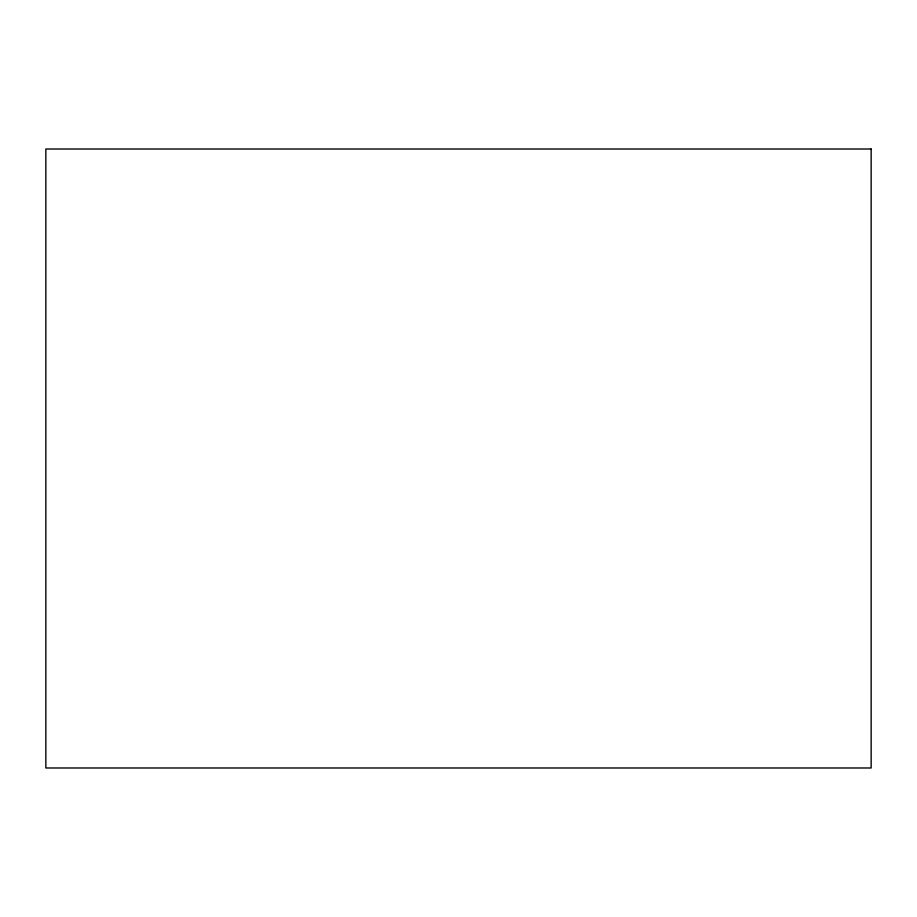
<?xml version="1.0" encoding="UTF-8"?>
<svg xmlns="http://www.w3.org/2000/svg" width="917" height="917" viewBox="0 0 917 917"><rect width="100%" height="100%" fill="white"/><g stroke="black" fill="none" stroke-linecap="round" stroke-linejoin="round"><path stroke-width="1.38" d="M871.15 149.012L45.85 149.012L45.85 767.987L871.15 767.987L871.15 149.012"/></g></svg>
